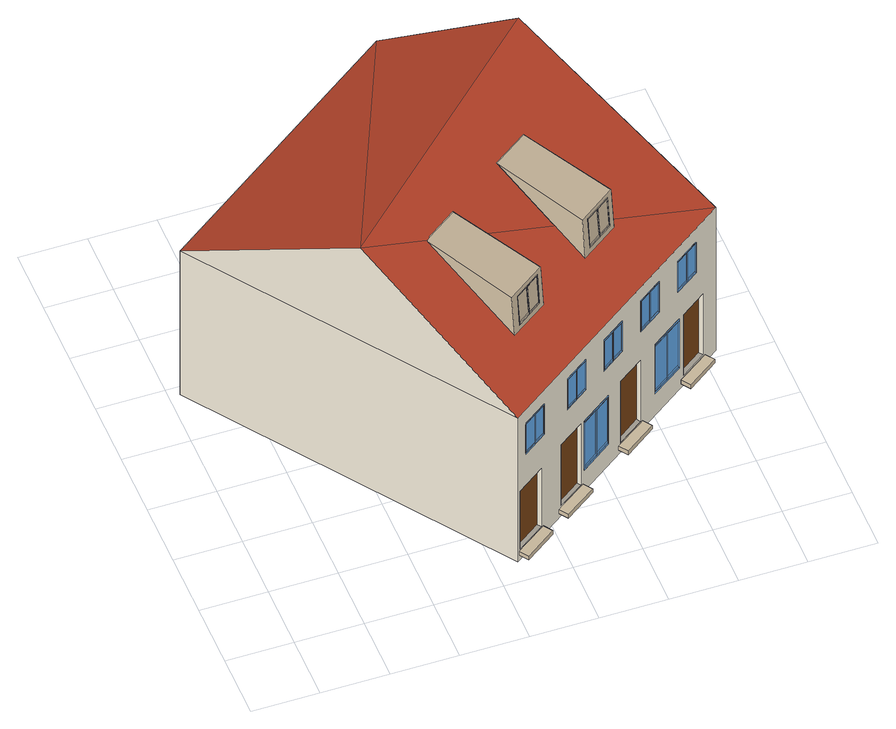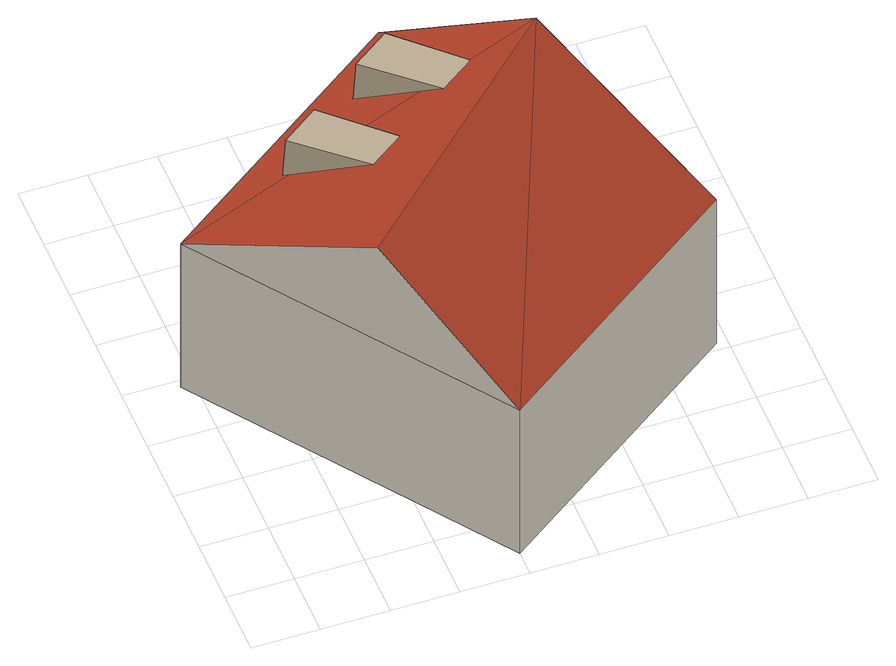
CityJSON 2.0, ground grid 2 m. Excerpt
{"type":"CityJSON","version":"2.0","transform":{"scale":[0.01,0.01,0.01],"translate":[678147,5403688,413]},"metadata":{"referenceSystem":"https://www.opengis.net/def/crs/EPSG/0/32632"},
"CityObjects":{
"building1":{"type":"Building","attributes":{"measuredHeight":9.46},"children":["building1-1","building1-2","building1-3","building1-4","building1-5","building1-6"],"geometry":[{"type":"MultiSurface","lod":"3","boundaries":[[[0,1,2]],[[1,3,2]],[[3,1,4]],[[1,0,5]],[[6,7,3,4],[8,9,10,11],[12,13,14,15],[16,17,18,19],[20,21,22,23],[24,25,26,27],[28,29,30,31],[32,33,34,35],[36,37,38,39],[40,41,42,43],[44,45,46,47],[48,49,50,51]],[[52,6,4,5]],[[53,52,5,0]],[[7,53,0,3]],[[19,18,54,55]],[[13,12,56,57]],[[11,10,58,59]],[[15,14,60,61]],[[17,16,62,63]],[[9,8,64,65]],[[20,23,66,67]],[[22,21,68,69]],[[3,0,2]],[[4,1,5]],[[70,71,72,73]],[[74,75,71,70]],[[76,77,78,73]],[[79,80,81,82]],[[73,72,83,76]],[[84,85,86,87]],[[88,89,90,91]],[[92,93,94,95]],[[96,97,98,99]],[[25,24,27,26],[74,70,73,78,100,101,77,76]],[[102,103,104,105],[80,81,82,79]],[[90,89,106,107]],[[108,109,82,81]],[[26,110,111,27]],[[77,105,104,78]],[[107,109,112,113,108,114,91,90]],[[24,115,116,25]],[[72,71,75,83],[85,86,95,92]],[[76,83,75,74]],[[98,97,117,118]],[[112,79,82,109]],[[85,84,93,92]],[[119,120,96,99]],[[97,96,89,88]],[[101,102,105,77]],[[118,119,99,98],[93,84,87,94]],[[86,95,92,85]],[[114,121,88,91]],[[115,24,27,111]],[[110,26,25,116]],[[118,117,120,119]],[[107,106,121,114,108,109]],[[113,108,81,80]],[[78,104,103,100]],[[113,80,79,112]],[[87,86,95,94]],[[100,103,102,101]],[[116,115,111,110],[106,89,96,120,117,97,88,121]],[[122,123,124,125]],[[126,127,123,122]],[[128,129,130,125]],[[131,132,133,134]],[[125,124,135,128]],[[136,137,138,139]],[[140,141,142,143]],[[144,145,146,147]],[[148,149,150,151]],[[31,30,29,28],[126,122,125,130,152,153,129,128]],[[154,155,156,157],[132,133,134,131]],[[142,141,158,159]],[[160,161,134,133]],[[28,162,163,29]],[[129,157,156,130]],[[159,161,164,165,160,166,143,142]],[[30,167,168,31]],[[124,123,127,135],[137,138,147,144]],[[128,135,127,126]],[[150,149,169,170]],[[164,131,134,161]],[[137,136,145,144]],[[171,172,148,151]],[[149,148,141,140]],[[153,154,157,129]],[[170,171,151,150],[145,136,139,146]],[[138,147,144,137]],[[166,173,140,143]],[[167,30,29,163]],[[162,28,31,168]],[[170,169,172,171]],[[159,158,173,166,160,161]],[[165,160,133,132]],[[130,156,155,152]],[[165,132,131,164]],[[139,138,147,146]],[[152,155,154,153]],[[168,167,163,162],[158,141,148,172,169,149,140,173]],[[174,175,176,177]],[[178,179,175,174]],[[180,181,182,177]],[[183,184,185,186]],[[177,176,187,180]],[[188,189,190,191]],[[192,193,194,195]],[[196,197,198,199]],[[200,201,202,203]],[[34,33,32,35],[178,174,177,182,204,205,181,180]],[[206,207,208,209],[184,185,186,183]],[[194,193,210,211]],[[212,213,186,185]],[[35,214,215,32]],[[181,209,208,182]],[[211,213,216,217,212,218,195,194]],[[33,219,220,34]],[[176,175,179,187],[189,190,199,196]],[[180,187,179,178]],[[202,201,221,222]],[[216,183,186,213]],[[189,188,197,196]],[[223,224,200,203]],[[201,200,193,192]],[[205,206,209,181]],[[222,223,203,202],[197,188,191,198]],[[190,199,196,189]],[[218,225,192,195]],[[219,33,32,215]],[[214,35,34,220]],[[222,221,224,223]],[[211,210,225,218,212,213]],[[217,212,185,184]],[[182,208,207,204]],[[217,184,183,216]],[[191,190,199,198]],[[204,207,206,205]],[[220,219,215,214],[210,193,200,224,221,201,192,225]],[[57,56,61,60]],[[63,62,55,54]],[[65,64,59,58]],[[226,227,228,229]],[[230,231,227,226]],[[232,233,234,229]],[[235,236,237,238]],[[229,228,239,232]],[[240,241,242,243]],[[244,245,246,247]],[[248,249,250,251]],[[252,253,254,255]],[[38,37,36,39],[230,226,229,234,256,257,233,232]],[[258,259,260,261],[236,237,238,235]],[[246,245,262,263]],[[264,265,238,237]],[[39,266,267,36]],[[233,261,260,234]],[[263,265,268,269,264,270,247,246]],[[37,271,272,38]],[[228,227,231,239],[241,242,251,248]],[[232,239,231,230]],[[254,253,273,274]],[[268,235,238,265]],[[241,240,249,248]],[[275,276,252,255]],[[253,252,245,244]],[[257,258,261,233]],[[274,275,255,254],[249,240,243,250]],[[242,251,248,241]],[[270,277,244,247]],[[271,37,36,267]],[[266,39,38,272]],[[274,273,276,275]],[[263,262,277,270,264,265]],[[269,264,237,236]],[[234,260,259,256]],[[269,236,235,268]],[[243,242,251,250]],[[256,259,258,257]],[[272,271,267,266],[262,245,252,276,273,253,244,277]],[[278,279,280,281]],[[282,283,279,278]],[[284,285,286,281]],[[287,288,289,290]],[[281,280,291,284]],[[292,293,294,295]],[[296,297,298,299]],[[300,301,302,303]],[[304,305,306,307]],[[41,40,43,42],[282,278,281,286,308,309,285,284]],[[310,311,312,313],[288,289,290,287]],[[298,297,314,315]],[[316,317,290,289]],[[42,318,319,43]],[[285,313,312,286]],[[315,317,320,321,316,322,299,298]],[[40,323,324,41]],[[280,279,283,291],[293,294,303,300]],[[284,291,283,282]],[[306,305,325,326]],[[320,287,290,317]],[[293,292,301,300]],[[327,328,304,307]],[[305,304,297,296]],[[309,310,313,285]],[[326,327,307,306],[301,292,295,302]],[[294,303,300,293]],[[322,329,296,299]],[[323,40,43,319]],[[318,42,41,324]],[[326,325,328,327]],[[315,314,329,322,316,317]],[[321,316,289,288]],[[286,312,311,308]],[[321,288,287,320]],[[295,294,303,302]],[[308,311,310,309]],[[324,323,319,318],[314,297,304,328,325,305,296,329]],[[330,331,332,333]],[[334,335,336,337]],[[338,339,340,333]],[[333,332,341,338]],[[342,343,344,345]],[[346,347,348,349]],[[350,351,352,353]],[[354,355,331,330]],[[344,353,350,343]],[[356,357,347,346]],[[343,342,351,350]],[[358,359,360,361,362,363,349,348]],[[339,364,365,340]],[[362,359,337,336]],[[366,44,47,367]],[[361,362,336,335]],[[358,368,369,363,362,359]],[[370,371,365,364],[335,336,337,334]],[[361,335,334,360]],[[348,347,368,358]],[[367,372,373,366],[368,347,357,374,375,356,346,369]],[[376,374,357,377]],[[378,370,364,339]],[[338,341,355,354]],[[379,376,377,380],[351,342,345,352]],[[380,356,375,379]],[[363,369,346,349]],[[44,366,373,45]],[[372,46,45,373]],[[381,371,370,378]],[[360,334,337,359]],[[345,344,353,352]],[[47,46,45,44],[354,330,333,340,381,378,339,338]],[[357,356,380,377]],[[46,372,367,47]],[[379,375,374,376]],[[332,331,355,341],[343,344,353,350]],[[340,365,371,381]],[[69,68,67,66]],[[382,383,384,385]],[[386,387,388,389]],[[390,391,392,385]],[[385,384,393,390]],[[394,395,396,397]],[[398,399,400,401]],[[402,403,404,405]],[[406,407,383,382]],[[396,405,402,395]],[[408,409,399,398]],[[395,394,403,402]],[[410,411,412,413,414,415,401,400]],[[391,416,417,392]],[[414,411,389,388]],[[418,51,50,419]],[[413,414,388,387]],[[410,420,421,415,414,411]],[[422,423,417,416],[387,388,389,386]],[[413,387,386,412]],[[400,399,420,410]],[[419,424,425,418],[420,399,409,426,427,408,398,421]],[[428,426,409,429]],[[430,422,416,391]],[[390,393,407,406]],[[431,428,429,432],[403,394,397,404]],[[432,408,427,431]],[[415,421,398,401]],[[51,418,425,48]],[[424,49,48,425]],[[433,423,422,430]],[[412,386,389,411]],[[397,396,405,404]],[[50,49,48,51],[406,382,385,392,433,430,391,390]],[[409,408,432,429]],[[49,424,419,50]],[[431,427,426,428]],[[384,383,407,393],[395,396,405,402]],[[392,417,423,433]],[[53,7,6,52]],[[8,11,59,64]],[[12,15,61,56]],[[16,19,55,62]],[[21,20,67,68]],[[10,9,65,58]],[[18,17,63,54]],[[23,22,69,66]],[[14,13,57,60]]],"semantics":{"surfaces":[{"type":"RoofSurface","klumMaterialClass":"Ceramic","klumMaterialIndex":"D201","materialUncertainty":0.3},{"type":"WallSurface","klumMaterialClass":"Plaster","klumMaterialIndex":"I202","materialUncertainty":0.3},{"type":"WallSurface"},{"type":"Window","frameMaterialClass":"Plastic","paneMaterialClass":"Glass","frameMaterialUncertainty":0.3},{"type":"Door","klumMaterialClass":"Wood","klumMaterialIndex":"L101"},{"type":"GroundSurface"},{"type":"OuterCeilingSurface"},{"type":"OuterFloorSurface"}],"values":[0,0,0,0,1,2,2,2,2,2,2,2,2,2,2,2,2,2,3,3,3,3,3,3,3,3,3,3,3,3,3,3,3,3,3,3,3,3,3,3,3,3,3,3,3,3,3,3,3,3,3,3,3,3,3,3,3,3,3,3,3,3,3,3,3,3,3,3,3,3,3,3,3,3,3,3,3,3,3,3,3,3,3,3,3,3,3,3,3,3,3,3,3,3,3,3,3,3,3,3,3,3,3,3,3,3,3,3,3,3,3,3,3,3,3,3,3,3,3,3,3,3,3,3,3,3,3,3,3,3,3,3,4,4,4,3,3,3,3,3,3,3,3,3,3,3,3,3,3,3,3,3,3,3,3,3,3,3,3,3,3,3,3,3,3,3,3,3,3,3,3,3,3,3,3,3,3,3,3,3,3,3,3,3,3,3,3,3,3,3,3,3,3,3,3,3,3,3,3,3,3,3,3,3,3,3,3,3,3,3,3,3,3,3,3,3,3,3,3,3,3,3,3,3,3,3,3,3,3,3,3,3,3,3,3,3,3,3,3,3,3,3,3,3,3,3,3,3,3,4,3,3,3,3,3,3,3,3,3,3,3,3,3,3,3,3,3,3,3,3,3,3,3,3,3,3,3,3,3,3,3,3,3,3,3,3,3,3,5,6,6,6,6,7,7,7,7]}}]},
"building1-1":{"type":"BuildingInstallation","attributes":{"klumMaterialClass":"Ceramic","klumMaterialIndex":"D004","materialUncertainty":0.3,"relationToConstruction":"outside"},"parents":["building1"],"geometry":[{"type":"MultiSurface","lod":"3","boundaries":[[[434,435,436,437]],[[436,438,439,437]],[[440,441,439,438]],[[435,440,438,436]],[[441,434,437,439]],[[440,435,434,441]]]}]},
"building1-2":{"type":"BuildingInstallation","attributes":{"klumMaterialClass":"Ceramic","klumMaterialIndex":"D004","materialUncertainty":0.3,"relationToConstruction":"outside"},"parents":["building1"],"geometry":[{"type":"MultiSurface","lod":"3","boundaries":[[[442,443,444,445]],[[444,446,447,445]],[[448,449,447,446]],[[443,448,446,444]],[[449,442,445,447]],[[448,443,442,449]]]}]},
"building1-3":{"type":"BuildingInstallation","attributes":{"klumMaterialClass":"Ceramic","klumMaterialIndex":"D004","materialUncertainty":0.3,"relationToConstruction":"outside"},"parents":["building1"],"geometry":[{"type":"MultiSurface","lod":"3","boundaries":[[[450,451,452,453]],[[452,454,455,453]],[[456,457,455,454]],[[451,456,454,452]],[[457,450,453,455]],[[456,451,450,457]]]}]},
"building1-4":{"type":"BuildingInstallation","attributes":{"klumMaterialClass":"Ceramic","klumMaterialIndex":"D004","materialUncertainty":0.3,"relationToConstruction":"outside"},"parents":["building1"],"geometry":[{"type":"MultiSurface","lod":"3","boundaries":[[[458,459,460,461]],[[460,462,463,461]],[[464,465,463,462]],[[459,464,462,460]],[[465,458,461,463]],[[464,459,458,465]]]}]},
"building1-5":{"type":"BuildingInstallation","attributes":{"relationToConstruction":"outside"},"parents":["building1"],"geometry":[{"type":"MultiSurface","lod":"3","boundaries":[[[466,467,468,469]],[[470,471,472,473]],[[474,475,476,477]],[[478,479,480,481]],[[473,472,482,483]],[[484,485,486,487]],[[488,489,490,491]],[[476,475,492,493],[470,494,483,473]],[[471,470,494,495]],[[496,497,498,499],[489,500,501,490]],[[490,489,500,501]],[[502,503,466,469]],[[504,493,492,505]],[[506,507,491,488,508,509,481,480]],[[494,483,473,470]],[[510,499,498,511]],[[485,484,512,513]],[[514,515,503,502]],[[514,502,469,468],[472,471,495,482]],[[512,484,487,516],[517,479,466,503,515,467,478,518]],[[467,466,479,478]],[[509,518,478,481]],[[506,517,518,509,508,507]],[[519,516,487,486]],[[516,519,513,512]],[[508,507,501,500]],[[505,492,475,474]],[[495,494,483,482]],[[480,479,517,506]],[[488,508,500,489]],[[520,497,496,521]],[[511,498,497,520]],[[468,467,515,514]],[[477,476,493,504]],[[504,510,511,477]],[[521,496,499,510]],[[491,490,501,507]],[[522,523,524,525]],[[526,525,524]],[[522,527,523]],[[513,485,486,519],[505,474,477,511,520,521,510,504]],[[524,523,527,526],[513,519,486,485]],[[522,525,526,527]]]}]},
"building1-6":{"type":"BuildingInstallation","attributes":{"relationToConstruction":"outside"},"parents":["building1"],"geometry":[{"type":"MultiSurface","lod":"3","boundaries":[[[528,529,530,531]],[[532,533,534,535]],[[536,537,538,539]],[[540,541,542,543]],[[535,534,544,545]],[[546,547,548,549]],[[550,551,552,553]],[[538,537,554,555],[532,556,545,535]],[[533,532,556,557]],[[558,559,560,561],[551,562,563,552]],[[552,551,562,563]],[[564,565,528,531]],[[566,555,554,567]],[[568,569,553,550,570,571,543,542]],[[556,545,535,532]],[[572,561,560,573]],[[547,546,574,575]],[[576,577,565,564]],[[576,564,531,530],[534,533,557,544]],[[574,546,549,578],[579,541,528,565,577,529,540,580]],[[529,528,541,540]],[[571,580,540,543]],[[568,579,580,571,570,569]],[[581,578,549,548]],[[578,581,575,574]],[[570,569,563,562]],[[567,554,537,536]],[[557,556,545,544]],[[542,541,579,568]],[[550,570,562,551]],[[582,559,558,583]],[[573,560,559,582]],[[530,529,577,576]],[[539,538,555,566]],[[566,572,573,539]],[[583,558,561,572]],[[553,552,563,569]],[[584,585,586,587]],[[588,587,586]],[[584,589,585]],[[575,547,548,581],[567,536,539,573,582,583,572,566]],[[586,585,589,588],[575,581,548,547]],[[584,587,588,589]]]}]}
},
"vertices":[
[799,1521,639],[371,491,1000],[1067,1145,1000],[1439,623,639],[667,72,639],[31,972,639],[667,72,81],[1439,623,81],[913,247,356],[913,247,119],[836,193,119],[836,193,356],[1145,413,356],[1145,413,119],[1068,358,119],[1068,358,356],[1389,587,356],[1389,587,119],[1312,532,119],[1312,532,356],[675,78,347],[758,137,347],[758,137,122],[675,78,122],[698,95,586],[770,146,586],[770,146,466],[698,95,466],[933,262,466],[861,211,466],[861,211,586],[933,262,586],[1003,312,465],[1003,312,585],[1075,363,585],[1075,363,465],[1147,414,465],[1147,414,585],[1219,465,585],[1219,465,465],[1291,517,585],[1363,568,585],[1363,568,465],[1291,517,465],[1021,325,161],[926,257,161],[926,257,352],[1021,325,352],[1202,454,164],[1202,454,356],[1297,521,356],[1297,521,164],[31,972,81],[799,1521,81],[1304,544,119],[1304,544,356],[1138,424,356],[1138,424,119],[829,203,119],[829,203,356],[1061,369,119],[1061,369,356],[1380,598,356],[1380,598,119],[905,258,356],[905,258,119],[667,89,122],[667,89,347],[750,148,347],[750,148,122],[769,145,470],[768,147,470],[734,123,470],[735,121,470],[769,145,582],[768,147,582],[735,121,582],[734,120,582],[734,120,470],[732,121,577],[732,121,475],[699,98,475],[699,98,577],[734,123,582],[764,150,475],[767,146,475],[735,124,475],[732,128,475],[728,128,470],[728,128,582],[730,126,582],[730,126,470],[767,146,577],[764,150,577],[732,128,577],[735,124,577],[729,129,582],[729,129,470],[731,127,470],[731,127,582],[699,95,470],[699,95,582],[698,97,582],[698,97,470],[733,122,470],[733,122,582],[694,104,582],[696,102,582],[696,102,475],[696,102,577],[764,154,466],[693,103,466],[729,125,577],[729,125,475],[696,102,470],[693,103,586],[764,154,586],[763,153,470],[765,151,470],[765,151,582],[763,153,582],[694,104,470],[932,261,470],[930,263,470],[897,239,470],[898,237,470],[932,261,582],[930,263,582],[898,237,582],[897,236,582],[897,236,470],[895,237,577],[895,237,475],[862,214,475],[862,214,577],[897,239,582],[927,267,475],[930,262,475],[898,240,475],[895,244,475],[891,244,470],[891,244,582],[893,242,582],[893,242,470],[930,262,577],[927,267,577],[895,244,577],[898,240,577],[892,245,582],[892,245,470],[894,243,470],[894,243,582],[862,211,470],[862,211,582],[861,213,582],[861,213,470],[895,238,470],[895,238,582],[857,220,582],[858,218,582],[858,218,475],[858,218,577],[927,270,466],[855,219,466],[892,242,577],[892,242,475],[858,218,470],[855,219,586],[927,270,586],[926,269,470],[928,267,470],[928,267,582],[926,269,582],[857,220,470],[1074,362,469],[1072,364,469],[1039,340,469],[1040,338,469],[1074,362,581],[1072,364,581],[1040,338,581],[1039,337,581],[1039,337,469],[1036,339,576],[1036,339,474],[1004,315,474],[1004,315,576],[1039,340,581],[1069,368,474],[1071,363,474],[1040,341,474],[1037,345,474],[1033,345,469],[1033,345,581],[1034,343,581],[1034,343,469],[1071,363,576],[1069,368,576],[1037,345,576],[1040,341,576],[1034,346,581],[1034,346,469],[1036,344,469],[1036,344,581],[1004,312,469],[1004,312,581],[1003,314,581],[1003,314,469],[1037,339,469],[1037,339,581],[999,321,581],[1000,319,581],[1000,319,474],[1000,319,576],[1069,371,465],[997,320,465],[1033,343,576],[1033,343,474],[1000,319,469],[997,320,585],[1069,371,585],[1068,370,469],[1070,368,469],[1070,368,581],[1068,370,581],[999,321,469],[1217,464,469],[1216,467,469],[1182,442,469],[1184,440,469],[1217,464,582],[1216,467,582],[1184,440,582],[1182,439,582],[1182,439,469],[1180,441,577],[1180,441,474],[1147,417,474],[1147,417,577],[1182,442,582],[1212,470,474],[1215,466,474],[1183,443,474],[1180,447,474],[1177,448,469],[1177,448,582],[1178,446,582],[1178,446,469],[1215,466,577],[1212,470,577],[1180,447,577],[1183,443,577],[1178,448,582],[1178,448,469],[1179,446,469],[1179,446,582],[1148,415,469],[1148,415,582],[1146,417,582],[1146,417,469],[1181,442,469],[1181,442,582],[1142,423,582],[1144,421,582],[1144,421,474],[1144,421,577],[1213,473,465],[1141,422,465],[1177,445,577],[1177,445,474],[1144,421,469],[1141,422,585],[1213,473,585],[1212,473,469],[1213,471,469],[1213,471,582],[1212,473,582],[1142,423,469],[1361,567,469],[1360,569,469],[1326,545,469],[1328,543,469],[1361,567,582],[1360,569,582],[1328,543,582],[1326,542,582],[1326,542,469],[1324,543,577],[1324,543,474],[1291,520,474],[1291,520,577],[1326,545,582],[1356,572,474],[1359,568,474],[1327,546,474],[1324,550,474],[1321,550,469],[1321,550,582],[1322,548,582],[1322,548,469],[1359,568,577],[1356,572,577],[1324,550,577],[1327,546,577],[1322,551,582],[1322,551,469],[1323,549,469],[1323,549,582],[1292,517,469],[1292,517,582],[1290,520,582],[1290,520,469],[1325,544,469],[1325,544,582],[1286,526,582],[1288,524,582],[1288,524,474],[1288,524,577],[1357,576,465],[1285,525,465],[1321,547,577],[1321,547,474],[1288,524,469],[1285,525,585],[1357,576,585],[1356,575,469],[1357,573,469],[1357,573,582],[1356,575,582],[1286,526,469],[1019,323,167],[1018,325,167],[973,293,167],[975,291,167],[970,292,338],[970,292,175],[927,260,175],[927,260,338],[975,291,346],[973,290,346],[973,290,167],[973,293,346],[1014,329,175],[1017,325,175],[975,295,175],[972,299,175],[967,299,167],[967,299,346],[969,296,346],[969,296,167],[1017,325,338],[1014,329,338],[972,299,338],[975,295,338],[1019,323,346],[1018,325,346],[969,300,167],[969,300,346],[923,264,346],[923,264,338],[967,296,338],[967,296,175],[923,264,175],[923,264,167],[972,292,346],[972,292,167],[1015,333,161],[1015,333,352],[922,266,346],[922,266,167],[926,260,346],[926,260,167],[920,265,352],[920,265,161],[1014,332,346],[1014,332,167],[1015,330,346],[970,297,346],[927,258,346],[1015,330,167],[970,297,167],[927,258,167],[1296,520,170],[1294,522,170],[1250,490,170],[1251,488,170],[1247,488,342],[1247,488,178],[1203,457,178],[1203,457,342],[1251,488,350],[1249,487,350],[1249,487,170],[1250,490,350],[1290,526,178],[1293,521,178],[1251,492,178],[1248,496,178],[1244,495,170],[1244,495,350],[1245,493,350],[1245,493,170],[1293,521,342],[1290,526,342],[1248,496,342],[1251,492,342],[1296,520,350],[1294,522,350],[1245,496,170],[1245,496,350],[1200,461,350],[1200,461,342],[1244,492,342],[1244,492,178],[1200,461,178],[1200,461,170],[1248,489,350],[1248,489,170],[1292,530,164],[1292,530,356],[1198,463,350],[1198,463,170],[1202,457,350],[1202,457,170],[1196,462,356],[1196,462,164],[1290,529,350],[1290,529,170],[1292,526,350],[1246,494,350],[1203,455,350],[1292,526,170],[1246,494,170],[1203,455,170],
[825,185,116],[920,251,116],[920,251,101],[825,185,101],[939,225,101],[844,158,101],[939,225,116],[844,158,116],
[1302,523,115],[1396,589,115],[1396,589,100],[1302,523,100],[1415,563,100],[1321,496,100],[1415,563,115],[1321,496,115],
[1058,351,115],[1153,417,115],[1153,417,100],[1058,351,100],[1172,391,100],[1077,324,100],[1172,391,115],[1077,324,115],
[670,74,119],[765,140,119],[765,140,104],[670,74,104],[783,114,104],[689,47,104],[783,114,119],[689,47,119],
[1062,541,856],[1067,536,754],[1068,534,754],[1064,539,857],[1107,556,760],[1104,560,759],[1100,565,853],[1103,561,853],[1109,555,755],[1108,557,755],[1071,530,755],[1072,528,755],[1065,535,754],[1061,541,856],[1062,538,857],[1067,533,754],[1065,540,852],[1068,536,852],[1022,513,859],[1027,505,860],[1032,499,751],[1026,507,750],[1065,533,759],[1068,529,759],[1064,533,852],[1061,538,852],[1103,562,857],[1066,535,857],[1072,531,759],[1069,535,759],[1027,507,856],[1032,502,754],[1070,529,755],[1065,534,857],[1032,503,759],[1028,508,852],[1101,566,857],[1099,568,857],[1068,533,857],[1105,560,858],[1025,512,856],[1025,512,852],[1029,507,758],[1029,507,754],[1067,532,857],[1071,527,755],[1100,569,860],[1106,561,861],[1105,561,755],[1104,563,755],[1105,563,751],[1023,514,856],[1028,509,754],[1111,555,752],[1033,500,754],[1029,505,857],[950,792,936],[1125,564,733],[1012,483,733],[845,718,936],[1007,491,875],[1119,572,875],
[785,340,854],[789,334,752],[791,332,752],[786,338,854],[830,354,757],[827,358,757],[823,363,850],[826,359,850],[832,353,753],[831,355,753],[794,328,752],[795,326,752],[788,333,752],[784,339,854],[785,337,854],[790,332,752],[788,338,850],[791,334,850],[745,311,857],[751,303,858],[755,297,749],[749,306,748],[789,331,756],[791,327,757],[787,332,850],[784,336,850],[826,360,855],[789,334,855],[795,329,757],[792,333,756],[750,305,854],[755,300,752],[793,327,752],[788,333,854],[755,301,756],[751,306,849],[824,364,855],[822,366,855],[791,332,855],[828,358,855],[748,310,854],[748,310,849],[752,305,756],[752,305,751],[790,331,855],[794,325,752],[823,367,858],[829,359,859],[828,359,752],[827,361,752],[828,362,749],[746,312,853],[751,307,751],[834,354,750],[756,298,752],[752,304,854],[673,591,933],[848,362,731],[735,282,731],[568,516,933],[729,289,873],[842,370,873]
]}
